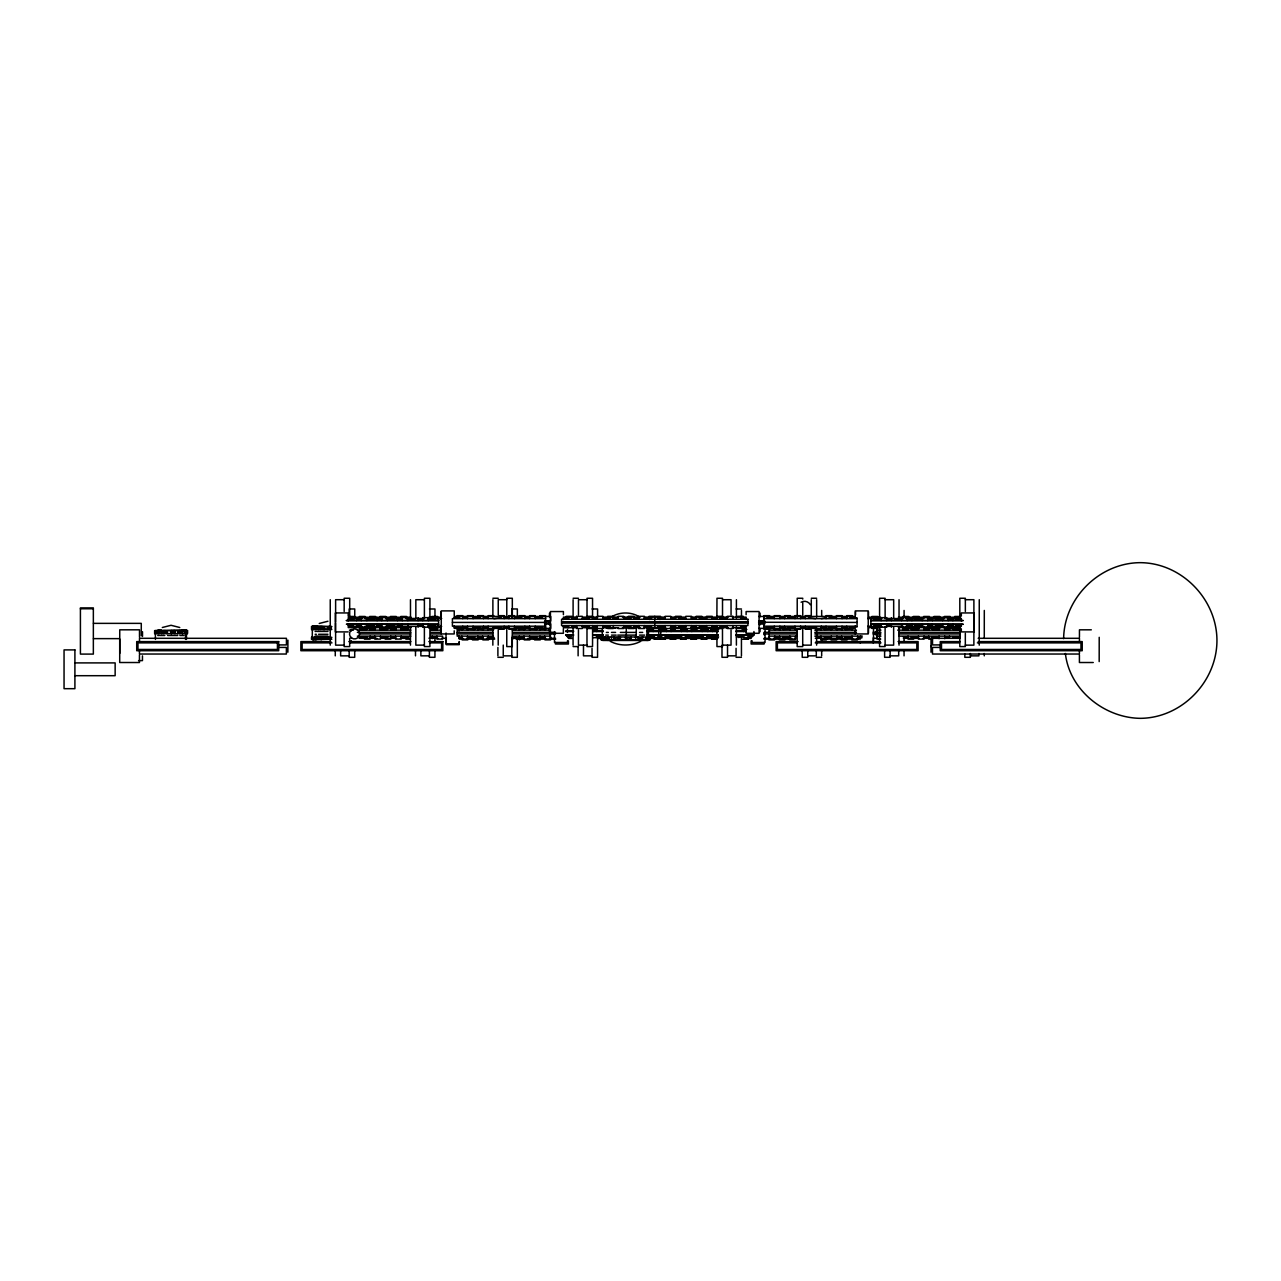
<?xml version="1.0" encoding="UTF-8"?>
<svg xmlns="http://www.w3.org/2000/svg" width="1281" height="1281" viewBox="0 0 1281 1281"><rect width="100%" height="100%" fill="white"/><g stroke="black" fill="none" stroke-linecap="round" stroke-linejoin="round"><path stroke-width="1.5" d="M161.614 630.668L161.614 633.615M318.537 626.633L318.537 629.563M1063.63 638.643C1064.111 597.971 1099.45 562.887 1140.154 562.663C1181.69 562.839 1216.886 599.188 1216.95 640.5C1216.886 681.812 1181.69 718.161 1140.154 718.337C1104.078 717.792 1069.491 689.883 1065.376 653.454M158.187 633.615L158.187 630.668L159.324 629.9L159.164 633.615M315.75 626.633L316.231 625.849L316.087 629.563M643.767 639.715L644.727 639.715L643.302 639.715M661.428 627.802C659.058 632.206 652.077 632.206 649.691 627.802M646.969 639.715L646.152 639.715M157.739 630.668L158.492 630.668M314.662 626.633L315.558 625.849M154.633 630.668L186.369 629.9L187.506 630.668L187.506 633.615L154.633 633.615L154.633 630.668L187.506 630.668M331.795 629.563L311.555 629.563L311.555 626.633L312.692 625.849L330.658 626.633M640.756 641.301C631.725 646.232 619.299 646.232 610.252 641.301M164.368 630.668L165.617 630.668M321.291 626.633L322.54 626.633M312.228 626.633L314.117 625.849L313.973 629.563M645.384 639.715L644.039 639.715M157.051 633.615L157.051 630.668L158.492 629.9M159.773 630.668L161.198 629.9M313.973 626.633L315.558 626.633M316.679 626.633L318.12 626.633M162.319 627.498L171.046 625.288L179.756 627.498M319.241 623.463L327.952 621.237M612.526 616.305C620.356 611.886 630.652 611.886 638.482 616.305M330.29 639.683L331.411 639.187M630.636 639.715L628.987 639.715M601.093 636.913L601.093 639.715L602.791 640.452L648.314 640.452L650.011 639.715L650.011 636.913M639.539 639.715L637.634 639.715M646.441 639.715L644.311 639.715M492.881 598.259L498.245 598.259M573.103 598.275L578.468 598.275M811.273 598.259L816.654 598.259M344.173 599.7L335.622 599.7L335.622 621.909M424.395 599.716L415.845 599.716L415.845 618.115M506.78 599.7L498.245 599.7L498.245 614.864M587.018 599.716L578.468 599.716L578.468 614.88M722.516 599.716L731.051 599.716L731.051 614.88M885.123 599.716L893.674 599.716L893.674 618.115M965.346 599.7L973.896 599.7L973.896 621.909M80.415 608.763L93.353 608.763M429.439 608.987L434.964 608.987L434.964 617.346M592.046 608.987L597.587 608.987L597.587 617.346M736.095 608.987L741.459 608.987M335.366 612.942L348.192 612.942L348.192 616.033M974.152 612.942L961.326 612.942L961.326 616.033M493.842 615.665L488.157 615.665L488.157 618.643M498.517 615.665L504.186 615.665L504.186 618.643M811.001 615.665L805.333 615.665L805.333 618.643M349.089 616.465L354.757 616.465M571.934 616.321L566.266 616.321L566.266 618.195M576.61 616.321L582.295 616.321L582.295 619.283M586.97 616.321L592.639 616.321L592.639 619.283M716.88 616.321L722.548 616.321M732.908 616.321L727.24 616.321L727.24 619.283M737.584 616.321L743.268 616.321M758.816 616.465L855.276 616.465L855.276 618.307M903.009 616.465L908.677 616.465L908.677 619.428M960.446 616.465L954.761 616.465L954.761 618.643M348.192 617.266L359.993 617.266M363.932 617.266L381.658 617.266M385.597 617.266L401.337 617.266M405.276 617.266L411.185 617.266M428.895 617.266L440.712 617.266M577.171 617.122L563.4 617.122L563.4 619.524M583.079 617.122L596.866 617.122M602.775 617.122L618.515 617.122M622.454 617.122L640.18 617.122M644.103 617.122L665.415 617.122M671.324 617.122L685.095 617.122M691.003 617.122L728.409 617.122M732.348 617.122L746.118 617.122L746.118 619.524M868.806 617.266L880.623 617.266M898.349 617.266L904.242 617.266M908.181 617.266L923.937 617.266M929.846 617.266L945.586 617.266M949.525 617.266L959.373 617.266M454.195 617.842L459.495 617.842L459.495 616.577M462.777 617.842L467.453 617.842M473.137 617.842L480.199 617.842L480.199 616.577M483.481 617.842L488.157 617.842M504.186 617.842L508.877 617.842M514.546 617.842L521.607 617.842L521.607 616.577M524.89 617.842L529.581 617.842M535.25 617.842L542.327 617.842L542.327 616.577M774.268 617.842L767.207 617.842L767.207 616.577M779.953 617.842L784.629 617.842M794.973 617.842L787.911 617.842L787.911 616.577M800.657 617.842L805.333 617.842M826.037 617.842L821.361 618.643M836.397 617.842L829.319 617.842L829.319 616.577M842.065 617.842L846.741 617.842M857.101 617.842L850.024 617.842L850.024 616.577M901.648 617.666L907.268 617.666L907.268 620.596M362.123 618.451L348.192 618.451L348.192 620.837M382.01 618.451L365.101 618.643L365.101 616.465L359.433 616.465L359.433 619.428M401.898 618.451L385.821 618.643L385.821 616.465L380.137 616.465L380.137 619.428M405.869 618.451L423.771 618.451M427.742 618.451L441.673 618.451M545.61 618.643L452.417 618.643L452.401 626.201L545.578 626.201M563.352 618.499L568.652 618.499L568.652 617.218M571.934 618.499L576.61 618.499M582.295 618.499L589.356 618.499L589.356 617.218M592.639 618.499L597.314 618.499M602.999 618.499L610.06 618.499L610.06 617.218M613.343 618.499L618.034 618.499M623.703 618.499L630.764 618.499L630.764 617.218M634.047 618.499L638.739 618.499M644.407 618.499L651.485 618.499L651.485 617.218M665.111 618.499L658.05 618.499L658.05 617.218M670.796 618.499L675.471 618.499M685.815 618.499L678.754 618.499L678.754 617.218M691.5 618.499L696.175 618.499M706.52 618.499L699.458 618.499L699.458 617.218M712.204 618.499L716.88 618.499M727.24 618.499L720.162 618.499L720.162 617.218M740.866 618.499L746.166 618.499M763.924 618.643L857.101 618.643L857.069 626.201L763.892 626.201M867.861 618.451L881.776 618.451M885.747 618.451L903.009 618.643M905.635 618.451L923.713 618.643L923.713 616.465L929.382 616.465L929.382 619.428M927.524 618.451L943.424 618.451M947.412 618.451L961.326 618.451L961.326 620.837M348.144 619.812L353.396 619.812L353.396 618.547M356.646 619.812L361.274 619.812M366.894 619.812L373.892 619.812L373.892 618.547M377.142 619.812L381.77 619.812M387.374 619.812L394.372 619.812L394.372 618.547M397.622 619.812L402.266 619.812M407.87 619.812L414.868 619.812M418.118 619.812L422.746 619.812M428.366 619.812L435.364 619.812L435.364 618.547M881.152 619.812L874.154 619.812L874.154 618.547M886.772 619.812L891.4 619.812M894.65 619.812L901.648 619.812M907.268 619.812L911.896 619.812M922.144 619.812L915.146 619.812L915.146 618.547M927.748 619.812L932.392 619.812M942.64 619.812L935.642 619.812L935.642 618.547M948.244 619.812L952.872 619.812M961.374 619.812L956.122 619.812L956.122 618.547M346.382 620.5L438.582 620.5M870.888 620.5L963.104 620.5M346.398 620.596L438.614 620.596M544.793 620.805L550.702 620.805L550.702 616.465L454.243 616.465L454.243 618.307M758.816 620.805L764.725 620.805M870.904 620.596L963.12 620.596M544.537 621.605L550.446 621.605M759.073 621.605L764.981 621.605M561.558 621.765L747.912 621.765M452.401 622.422L545.61 622.422M758.576 622.262L857.101 622.422M544.521 623.239L550.43 623.239M561.574 623.078L747.944 623.078M759.057 623.239L764.965 623.239M544.777 624.039L550.686 624.039L550.686 628.379L454.211 628.379L454.211 625.961M758.8 624.039L764.709 624.039M348.128 625.032L353.364 625.032L353.364 626.297M356.614 625.032L361.258 625.032M366.862 625.032L373.86 625.032L373.86 626.297M377.11 625.032L381.738 625.032M387.358 625.032L394.356 625.032L394.356 626.297M397.606 625.032L402.234 625.032M418.102 625.032L422.73 625.032M428.35 625.032L435.332 625.032L435.332 626.297M881.136 625.032L874.138 625.032L874.138 626.297M886.756 625.032L891.384 625.032M907.236 625.032L911.88 625.032M922.112 625.032L915.13 625.032L915.13 626.297M927.732 625.032L932.36 625.032M942.608 625.032L935.61 625.032L935.61 626.297M948.228 625.032L952.856 625.032M961.358 625.032L956.106 625.032L956.106 626.297M362.091 626.393L348.176 626.393L348.176 624.568M365.085 626.201L381.978 626.393M385.789 626.201L423.739 626.393M427.726 626.393L441.641 626.393M563.32 626.345L568.636 626.345L568.636 627.626M571.918 626.345L576.594 626.345M582.263 626.345L589.34 626.345L589.34 627.626M592.623 626.345L597.298 626.345M602.967 626.345L610.044 626.345M623.687 626.345L630.748 626.345L630.748 627.626M634.031 626.345L638.707 626.345M644.391 626.345L651.453 626.345L651.453 627.626M665.095 626.345L658.018 626.345L658.018 627.626M670.764 626.345L675.439 626.345M685.799 626.345L678.722 626.345L678.722 627.626M691.468 626.345L696.159 626.345M706.504 626.345L699.442 626.345L699.442 627.626M712.172 626.345L716.864 626.345M727.208 626.345L720.146 626.345L720.146 627.626M746.15 626.345L740.85 626.345L740.85 627.626M867.829 626.393L881.76 626.393M885.731 626.393L902.977 626.201M905.619 626.393L923.681 626.201M927.492 626.393L943.408 626.393M947.38 626.393L961.31 626.393L961.31 624.568M311.555 626.633L331.795 626.633M317.464 626.953L314.165 626.937L314.165 628.731L316.871 628.731L316.871 626.937M328.48 626.921L331.507 626.921M311.603 627.033L314.197 627.001M454.163 627.001L462.761 628.266M462.761 627.001L467.437 627.001M473.105 627.001L480.183 627.001L480.183 628.266L483.465 628.266M483.465 627.001L488.141 627.001M493.809 627.001L500.887 627.001L500.887 628.266L504.17 628.266M504.17 627.001L508.845 627.001M514.514 627.001L521.591 627.001L521.591 628.266L524.874 628.266M524.874 627.001L529.549 627.001M535.234 627.001L542.295 627.001L542.295 628.266L545.578 628.266M774.252 627.001L767.175 627.001L767.175 628.266L763.892 628.266M779.921 627.001L784.596 627.001M794.957 627.001L787.879 627.001L787.879 628.266L784.596 628.266M800.625 627.001L805.317 627.001M815.661 627.001L808.599 627.001L808.599 628.266L805.317 628.266M821.329 627.001L826.021 627.001M836.365 627.001L829.303 627.001L829.303 628.266L826.021 628.266M842.049 627.001L846.725 627.001M857.069 627.001L850.008 627.001L850.008 628.266L846.725 628.266M372.163 627.482L375.445 627.482M392.867 627.482L396.149 627.482M434.275 627.482L437.558 627.482M871.913 627.482L875.195 627.482M913.337 627.482L916.62 627.482L916.62 626.201M934.041 627.482L937.324 627.482L937.324 626.201M954.745 627.482L958.028 627.482L958.028 626.201M348.16 627.578L411.153 627.578M428.879 627.578L440.68 627.578M577.155 627.722L563.368 627.722L563.368 625.881M583.063 627.722L596.834 627.722M602.743 627.722L618.499 627.722M622.438 627.722L640.148 627.722M644.087 627.722L665.383 627.722M671.292 627.722L685.079 627.722M690.987 627.722L728.377 627.722M732.316 627.722L746.102 627.722L746.102 625.881M868.79 627.578L880.607 627.578M898.317 627.578L960.414 627.546M670.155 627.946L673.438 627.946L673.438 629.211M690.859 627.946L694.142 627.946L694.142 629.211M711.563 627.946L714.846 627.946L714.846 629.211M428.975 628.074L432.257 628.074L432.257 630.14M606.377 628.186L608.347 628.186M612.862 628.186L615.585 628.186M359.417 628.379L365.085 628.379L365.085 626.921M576.594 628.523L582.263 628.523L582.263 625.56M586.938 628.523L592.623 628.523M592.943 628.571L596.722 628.571L596.722 631.549M607.658 628.523L613.327 628.523M618.002 628.523L623.687 628.523L623.687 625.56M674.879 628.571L671.1 628.571L671.1 631.549M695.583 628.571L691.804 628.571L691.804 631.549M722.532 628.523L712.508 628.571L712.508 631.549M732.892 628.523L727.208 628.523L727.208 625.56M737.568 628.523L743.236 628.523M758.8 628.379L855.26 628.379L855.26 625.961M960.414 628.379L954.745 628.379L954.745 626.921M311.603 628.635L313.429 628.667M331.507 628.747L328.48 628.747L328.641 626.921M317.16 629.035L327.952 629.035M359.785 629.355L366.862 629.355L366.862 628.074L370.145 628.074L370.145 630.14M370.145 629.355L374.821 629.355M380.505 629.355L387.567 629.355L387.567 628.074L390.849 628.074L390.849 630.14M390.849 629.355L395.525 629.355M401.209 629.355L408.271 629.355L408.271 628.074M432.257 629.355L436.949 629.355M457.077 629.179L462.761 629.179L462.761 626.201M488.141 629.179L493.809 629.179M498.501 629.179L504.17 629.179L504.17 626.201M539.909 629.179L545.578 629.179L545.61 615.665L539.925 615.665L539.925 616.785M593.071 629.371L597.01 629.371M659.587 629.371L665.496 629.371M671.404 629.371L675.343 629.371M681.236 629.371L685.175 629.371M691.083 629.371L696.992 629.371M700.931 629.371L706.84 629.371M710.779 629.371L718.641 629.371M742.275 629.371L746.199 629.371M810.985 629.179L805.317 629.179L805.317 626.201M815.661 629.179L821.329 629.179L821.329 626.201M903.361 629.355L908.037 629.355M918.397 629.355L911.319 629.355L911.319 628.074L908.037 628.074L908.037 630.14M924.065 629.355L928.741 629.355M939.101 629.355L932.024 629.355L932.024 628.074L928.741 628.074L928.741 630.14M944.77 629.355L949.445 629.355M959.805 629.355L952.728 629.355L952.728 628.074L949.445 628.074L949.445 630.14M592.943 629.419L596.722 629.483M660.756 629.419L666.424 629.419M671.1 629.483L674.879 629.419M681.46 629.483L687.128 629.419M691.804 629.483L695.583 629.419M702.164 629.483L707.833 629.419M712.508 629.419L718.193 629.419M746.855 629.483L743.572 629.483L743.572 631.549M1091.316 629.82L1079.451 629.82L1079.451 637.314M349.441 630.14L353.396 630.14M357.367 630.14L410.897 630.14M430.72 630.14L440.728 630.14M493.441 630.14L457.205 630.14L457.189 636.129L493.425 636.129M512.416 630.14L550.382 630.14M769.208 630.14L796.974 630.14M814.812 630.14L856.445 630.14M876.973 630.14L880.944 630.14M897.677 630.14L960.238 630.14M565.642 630.941L573.584 630.941M593.407 630.941L603.319 630.941M646.937 630.941L658.818 630.941M660.724 630.941L718.225 630.941M736.063 630.941L745.974 630.941M154.681 631.085L155.93 631.085L155.93 632.686L154.681 632.686M187.458 631.069L184.64 631.037L184.64 632.734L187.458 632.686M315.11 631.437L316.423 631.437M317.16 631.437L327.952 631.437M565.674 631.549L573.6 631.549M592.943 631.549L603.335 631.549M646.953 631.549L658.85 631.549M660.756 631.549L718.241 631.549M736.079 631.549L745.99 631.549M348.176 631.901L335.334 631.901L335.366 613.423M549.581 632.318L555.474 632.318M764.116 632.318L770.025 632.318M873.85 632.318L877.789 632.318M357.351 632.35L410.881 632.35M430.704 632.35L440.616 632.35M457.189 632.35L492.865 632.35M512.688 632.35L550.366 632.35M606.377 632.414L608.347 632.414M611.485 632.414L615.585 632.414M620.372 632.414L635.424 632.414M639.539 632.414L642.694 632.414M769.192 632.35L796.942 632.35M814.78 632.35L856.429 632.35M876.957 632.35L880.928 632.35M898.766 632.35L960.222 632.35M171.558 632.798L174.6 632.798L174.6 630.957L171.558 630.957L171.718 632.798M550.414 633.294L563.368 633.294L563.368 628.683M359.353 633.935L410.897 633.935M430.72 633.935L454.211 633.951L454.211 630.812M457.205 633.935L492.897 633.935M512.72 633.935L555.458 633.951M764.084 633.951L796.974 633.935M814.812 633.935L868.23 633.951L868.246 610.893L855.276 610.893L855.276 615.504M873.834 633.951L880.944 633.935M898.782 633.935L960.238 633.935M315.11 634.287L316.423 634.287M318.537 634.287L327.952 634.287M565.642 634.736L573.584 634.736M592.927 634.736L603.319 634.736M646.937 634.736L658.818 634.736M660.724 634.736L718.225 634.736M736.063 634.736L753.901 634.736M605.721 635.12L608.347 635.12M611.485 635.12L616.225 635.12M617.714 635.12L635.424 635.12M639.539 635.12L644.695 635.12M157.739 635.488L159.517 635.488M160.237 635.488L164.801 635.488M167.587 635.488L177.707 635.488M179.884 635.488L183.936 635.488M565.674 635.328L573.6 635.328M593.423 635.328L603.335 635.328M646.953 635.328L658.85 635.328M660.756 635.328L718.241 635.328M736.079 635.328L753.933 635.328L753.933 631.549M315.11 636.113L316.423 636.113M317.16 636.113L327.952 636.113M357.351 636.129L410.881 636.129M430.704 636.129L442.602 636.129L442.602 639.091L436.917 639.091L436.917 636.129M512.4 636.129L550.366 636.129M566.602 636.273L570.557 636.273M596.338 636.273L602.278 636.273M647.882 636.273L654.095 636.273M665.447 636.273L671.676 636.273M675.311 636.273L681.588 636.273M685.543 636.273L691.5 636.273M695.455 636.273L703.397 636.273M707.352 636.273L713.309 636.273M748.28 636.273L752.956 636.273M769.192 636.129L796.942 636.129M814.78 636.129L862.369 636.129M876.957 636.129L880.928 636.129M898.766 636.129L960.222 636.129M671.084 636.801L674.366 636.801L674.366 635.52M691.788 636.801L695.071 636.801L695.071 635.52M712.492 636.801L715.775 636.801L715.775 635.52M359.769 636.929L366.846 636.929L366.846 638.194M370.129 636.929L374.805 636.929M380.473 636.929L387.551 636.929L387.551 638.194M390.833 636.929L395.509 636.929M401.177 636.929L408.255 636.929L408.255 638.194M432.241 636.929L436.917 636.929M467.533 636.929L474.611 636.929L474.611 638.194M477.893 636.929L482.569 636.929M488.237 636.929L493.537 636.929M512.48 636.929L516.019 636.929L516.019 638.194M519.301 636.929L523.977 636.929M529.661 636.929L536.723 636.929L536.723 638.194M540.006 636.929L544.681 636.929M571.406 636.897L567.467 636.897L567.467 634.976M596.994 636.897L654.095 637.057L654.095 639.235L665.447 639.235L665.447 637.057L681.22 636.897M657.601 636.897L661.957 636.897M685.159 636.897L702.869 636.897M706.808 636.897L718.625 636.897M736.335 636.897L744.213 636.897M748.152 636.897L752.091 636.897L752.091 634.976M774.861 636.929L779.537 636.929M789.897 636.929L782.819 636.929L782.819 638.194M816.269 636.929L820.961 636.929M824.243 636.929L831.305 636.929M836.989 636.929L841.665 636.929M852.009 636.929L844.948 636.929L844.948 638.194M903.329 636.929L908.021 636.929M918.365 636.929L911.303 636.929L911.303 638.194M924.049 636.929L928.725 636.929M939.069 636.929L932.008 636.929L932.008 638.194M944.754 636.929L949.429 636.929M959.773 636.929L952.712 636.929L952.712 638.194M331.795 637.314L311.555 637.314L311.555 639.187L312.692 639.683L330.658 639.187M317.16 637.65L327.952 637.65M311.603 637.906L313.429 637.89M328.48 637.826L331.507 637.826M458.998 637.714L462.121 637.714M467.789 637.714L473.089 637.714M478.149 637.714L482.825 637.714M488.493 637.714L493.793 637.714M519.558 637.714L524.233 637.714M529.918 637.714L535.218 637.714M540.262 637.714L544.937 637.714M592.927 637.698L596.706 637.698L596.706 634.736M601.173 637.794L603.031 637.794L603.031 639.331L601.173 639.331M626.281 637.698L630.796 637.698L630.796 639.443L626.281 639.443L626.521 637.698M637.906 637.762L641.925 637.762L641.925 639.363L637.906 639.363M649.931 637.794L645.736 637.762L645.736 639.379L649.931 639.331M718.161 637.698L712.492 637.698L712.492 634.736M743.556 637.698L749.225 637.698L749.225 634.736M774.605 637.714L779.28 637.714M784.34 637.714L789.64 637.714M825.749 637.714L831.049 637.714M836.733 637.714L841.409 637.714M846.453 637.714L851.753 637.714M857.437 637.714L862.113 637.714M359.112 638.306L376.822 638.306M380.761 638.306L396.502 638.306M400.441 638.306L410.288 638.306M428.959 638.194L437.846 638.306M441.785 638.306L445.724 638.306M462.937 638.306L458.998 638.306L458.998 635.792M466.876 638.306L482.617 638.306M486.556 638.306L494.434 638.306M512.144 638.306L523.961 638.306M527.9 638.306L545.61 638.306M549.549 638.306L555.458 638.306M572.351 638.434L568.412 638.434L568.412 635.936M597.939 638.434L601.878 638.434M649.131 638.434L655.023 638.434M664.519 638.434L680.275 638.434M686.168 638.434L701.924 638.434M705.863 638.434L717.68 638.434M747.207 638.434L751.13 638.434L751.13 635.936M764.084 638.306L769.993 638.306M773.932 638.306L791.658 638.306M815.276 638.306L852.682 638.306M873.834 638.306L877.757 638.306M903.361 638.306L919.101 638.306M923.041 638.306L960.318 638.306M978.188 638.306L1079.451 638.306L1079.451 642.117M119.309 638.627L93.353 638.627L93.353 623.367L141.278 623.367L141.278 635.744M311.603 638.931L317.464 638.995M474.867 638.995L478.149 638.995M516.275 638.995L519.558 638.995M536.979 638.995L540.262 638.995M779.28 638.995L782.563 638.995M841.409 638.995L844.691 638.995M311.555 639.187L331.795 639.187M409.648 639.091L405.869 639.091L405.869 637.233M494.69 639.091L459.255 639.091L459.255 637.169M516.339 639.091L555.714 639.091M742.596 639.235L748.28 639.235L748.28 637.057M763.828 639.091L795.565 639.091L795.565 636.129M820.705 639.059L860.304 639.091L860.304 637.169M880.736 639.091L876.957 639.091L876.973 627.562M932.504 639.091L928.725 639.091L928.725 636.129M601.093 639.715L642.357 639.715L642.357 636.913M650.011 639.715L640.916 639.715M820.705 639.892L826.373 639.892L826.373 638.434M330.866 641.605L300.875 641.605L300.875 650.716L442.842 650.716L442.842 641.605M348.864 641.605L410.849 641.605M428.847 641.605L442.842 641.605M798.127 641.605L776.126 641.605L776.142 650.716L918.109 650.716L918.109 641.605L898.093 641.605M816.125 641.605L880.111 641.605M960.254 641.605L940.254 641.605L940.254 650.716L1082.221 650.716L1082.221 641.605L978.236 641.605M332.003 642.87L302.124 642.87L302.124 649.467L441.593 649.467L441.593 642.87L429.631 642.87M349.937 642.87L409.712 642.87M797.31 642.87L777.375 642.87L777.391 649.467L916.844 649.467L916.844 642.87L898.91 642.87M815.228 642.87L880.992 642.87M959.437 642.87L941.503 642.87L941.503 649.467L1080.972 649.467L1080.972 642.87L977.355 642.87M278.489 644.919L286.432 644.919L286.432 638.306L139.501 638.306L139.501 642.117M424.379 645.128L415.829 645.128L415.829 626.713M586.986 645.128L578.452 645.128L578.452 629.964M722.484 645.128L731.035 645.128L731.035 629.964M885.107 645.128L893.642 645.128L893.642 626.713M940.462 644.919L932.52 644.919L932.52 638.306M344.141 645.144L335.606 645.144L335.606 622.934M802.707 645.144L811.257 645.144L811.257 629.98M965.33 645.144L973.88 645.144L973.88 622.934M573.071 646.569L578.452 646.569M278.441 647.417L286.384 647.417L286.384 654.031L139.453 654.031L139.453 650.22M940.43 647.417L932.488 647.417L932.488 654.031L1079.419 654.031L1079.419 650.22M349.185 655.856L340.634 655.856L340.634 651.212M429.407 655.84L420.873 655.84L420.873 651.196M511.808 655.856L503.257 655.856L503.257 645.096M592.03 655.84L583.479 655.84L583.479 645.08M727.528 655.84L736.063 655.84L736.063 648.33M807.751 655.856L816.301 655.856L816.301 651.212M890.135 655.84L898.686 655.84L898.686 651.196M970.374 655.856L978.908 655.856L978.908 653.518M497.893 657.313L503.257 657.313M736.063 657.297L741.443 657.297M816.301 657.313L821.665 657.313M138.556 660.612L142.463 660.612L142.463 655.888M1093.253 662.517L1079.419 662.517L1079.419 655.023M74.906 662.901L115.146 662.901L115.146 675.695L74.906 675.695M608.731 639.715L610.861 640.452M316.679 639.187L318.12 639.187M602.102 639.715L604.92 639.715M608.347 639.715L610.204 639.715M321.291 639.187L322.54 639.187M315.11 637.314L315.11 639.187L316.231 639.187M185.105 630.668L183.679 630.668M182.366 630.668L180.941 630.668M605.721 639.715L607.066 639.715M314.662 639.187L315.558 639.683M312.868 639.683L311.988 637.314M180.477 630.668L179.18 630.668M182.591 633.615L182.591 630.668L181.39 630.668M330.29 625.849L331.411 626.633M182.799 630.668L183.936 630.668L183.311 629.9M174.488 630.668L173.383 630.668M184.4 630.668L183.311 630.668M182.591 630.668L182.27 629.9L182.366 633.615M316.279 639.683L316.087 637.314M611.485 639.715L611.485 636.913M318.537 639.187L318.537 637.314M1099.21 637.314L1099.178 661.588M984.304 610.429L984.272 638.386M984.272 653.518L984.272 655.856M979.26 599.7L979.244 645.144M974.152 613.423L974.136 631.901L961.31 631.901L961.31 628.811M970.374 653.518L970.374 657.313L964.833 657.313L964.833 654.031M965.346 611.469L965.346 598.259L959.821 598.259L959.821 618.723M965.33 633.374L965.33 646.585L959.805 646.585L959.805 627.162M958.492 619.508L958.492 617.666L952.872 617.666L952.872 620.596M958.476 625.736L958.476 627.178L952.856 627.178L952.856 624.247M958.044 617.362L958.044 618.643M950.086 619.428L950.086 616.465L944.417 616.465L944.417 618.643M950.07 625.416L950.07 628.379L944.385 628.379L944.385 626.921M949.429 636.129L949.429 638.194M948.244 620.596L948.244 617.666L942.64 617.666L942.64 620.596M948.228 624.247L948.228 627.178L942.608 627.178L942.608 624.247M944.77 628.282L944.77 630.14M944.754 636.129L944.754 638.707M939.742 617.922L939.742 616.465L934.057 616.465L934.057 618.643M939.71 626.921L939.71 628.379L934.041 628.379L934.041 626.921M939.101 628.074L939.101 630.14M939.069 636.129L939.069 638.707M937.996 619.508L937.996 617.666L932.392 617.666L932.392 620.596M937.98 625.736L937.98 627.178L932.36 627.178L932.36 624.247M937.34 617.362L937.34 618.643M931.031 640.116L931.031 646.665M930.999 645.672L930.999 652.221M929.365 625.416L929.365 628.379L923.681 628.379L923.681 626.921M927.748 620.596L927.748 617.666L922.144 617.666L922.144 620.596M927.732 624.247L927.732 627.178L922.112 627.178L922.112 624.247M924.065 627.562L924.065 630.14M924.049 636.129L924.049 639.091L918.365 639.091L918.365 636.129M919.021 617.922L919.021 616.465L913.353 616.465L913.353 618.643M919.005 626.921L919.005 628.379L913.337 628.379L913.337 626.921M918.397 627.562L918.397 630.14M917.516 619.508L917.516 617.666L911.896 617.666L911.896 620.596M917.484 625.736L917.484 627.178L911.88 627.178L911.88 624.247M916.636 617.362L916.636 618.643M913.689 637.233L913.689 639.091L908.021 639.091L908.021 636.129M908.645 625.416L908.645 628.379L902.977 628.379L902.977 626.921M907.236 624.247L907.236 627.178L901.632 627.178L901.632 624.247M904.082 610.445L904.082 615.889M904.05 637.442L904.05 641.685M904.05 650.396L904.05 655.84M903.361 627.562L903.361 630.14M901.648 618.034L901.648 620.596M899.038 599.716L899.038 618.115M899.022 626.713L899.022 645.128M891.4 617.666L891.4 620.596M891.384 624.247L891.384 627.178M890.135 651.196L890.135 657.297L884.611 657.297L884.611 651.244M886.772 620.596L886.772 617.666L881.152 617.666L881.152 620.596M886.756 624.247L886.756 627.178L881.136 627.178L881.136 624.247M885.123 618.739L885.123 598.275L879.599 598.275L879.567 619.027M885.107 626.713L885.107 646.569L879.567 646.569L879.599 625.817M877.613 617.922L877.613 616.465L871.945 616.465L871.945 618.643M877.597 626.921L877.597 628.379L871.913 628.379L871.913 626.921M876.524 619.508L876.524 617.666L870.904 617.666L870.888 627.178L876.508 627.178L876.508 625.736M875.948 631.309L875.948 635.056M875.227 617.362L875.227 618.643M873.514 628.395L873.514 642.405M873.258 632.061L873.29 634.223M873.258 637.778L873.258 642.998M868.502 611.694L868.486 619.331M868.502 625.512L868.486 633.15M860.56 635.792L860.56 638.306M860.304 641.525L860.304 642.998M857.694 636.129L857.694 639.091M857.437 638.434L857.437 639.892L851.753 639.892L851.753 636.929M855.532 611.694L855.532 614.816M855.516 630.284L855.516 633.15M855.26 630.812L855.26 633.951M852.425 616.785L852.425 615.665L846.741 615.665L846.741 618.643M852.393 628.331L852.393 629.179L844.964 629.355L844.964 628.074M852.041 628.074L852.041 630.14M852.009 636.129L852.009 639.091M847.333 637.233L847.333 639.091M847.077 638.434L847.077 639.892L841.409 639.892L841.409 636.929M846.725 626.201L846.725 629.179M842.065 618.643L842.065 615.665L836.397 615.665L836.397 618.643M842.049 626.201L842.049 629.179L836.365 629.179L836.365 626.201M841.681 628.074L841.681 630.14M841.665 636.129L841.665 639.091M837.005 628.282L837.005 630.14M836.989 636.129L836.989 639.091M836.733 636.929L836.733 639.892L831.049 639.892L831.049 636.929M831.705 616.785L831.705 615.665L826.037 615.665L826.037 618.643M831.689 628.331L831.689 629.179L824.259 629.355L824.259 628.074M831.337 628.074L831.337 630.14M831.305 636.129L831.305 639.091M826.629 637.233L826.629 639.091M826.021 626.201L826.021 629.179M821.681 610.429L821.681 615.873M821.665 638.386L821.665 641.701M821.665 650.412L821.665 655.856M820.977 628.074L820.977 630.14M820.961 636.129L820.961 638.194M816.654 599.7L816.654 617.17M816.621 627.674L816.621 645.144M815.693 618.643L808.615 617.842L808.615 616.577M811.273 599.7L811.273 614.864M807.751 651.212L807.751 657.313L802.226 657.313L802.226 651.244M802.739 599.092L802.739 598.259L797.214 598.259L797.214 617.682M802.739 602.662L802.739 615.104M802.707 629.74L802.707 646.585L797.182 646.585L797.182 629.74M800.657 618.643L800.657 615.665L794.973 615.665L794.973 618.643M800.625 626.201L800.625 629.179L794.957 629.179L794.957 626.201M795.597 628.282L795.597 630.14M795.309 636.929L795.309 639.892L789.64 639.892L789.64 636.929M790.297 616.785L790.297 615.665L784.629 615.665L784.629 618.643M790.281 628.331L790.281 629.179L782.851 629.355L782.851 628.074M789.913 628.074L789.913 630.14M789.897 636.129L789.897 639.091M785.221 637.233L785.221 639.091M784.965 638.434L784.965 639.892L779.28 639.892L779.28 636.929M784.596 626.201L784.596 629.179M779.953 618.643L779.953 615.665L774.268 615.665L774.268 618.643M779.921 626.201L779.921 629.179L774.252 629.179L774.252 626.201M779.569 628.074L779.569 630.14M779.537 636.129L779.537 639.091M774.893 628.282L774.893 630.14M774.861 636.129L774.861 639.091M774.605 636.929L774.605 639.892L768.936 639.892L768.936 636.929M769.593 616.785L769.593 615.665L763.924 615.665L763.892 629.179L769.577 629.179L769.577 628.331M769.208 628.074L769.192 639.091M765.061 628.459L765.061 642.47L752.091 642.47L752.091 640.804M764.133 632.83L764.133 634.88M764.1 642.341L764.1 644.007L751.13 644.007L751.13 640.884M760.049 613.087L760.017 616.882M760.017 620.885L760.017 624.872M760.049 628.523L760.017 631.757M746.118 614.688L746.118 611.549L759.089 611.549L759.073 633.294L746.102 633.294L746.102 628.683M742.628 627.418L742.628 630.012M741.459 610.445L741.459 615.889M741.443 635.376L741.443 655.84M738.865 635.824L738.865 637.602M736.415 599.716L736.415 618.115M736.399 626.713L736.399 645.128M732.908 616.417L732.908 619.283M732.892 625.56L732.892 627.674M727.528 645.08L727.528 657.297L721.988 657.297L721.988 645.336M722.516 618.739L722.516 598.275L716.976 598.275L716.88 619.283M722.484 626.713L722.484 646.569L716.96 646.569L716.864 625.56M717.216 637.057L717.216 639.235L711.547 639.235L711.547 636.273M715.791 629.483L715.791 630.748M714.83 637.057L714.83 638.338M712.204 619.283L712.204 616.321L706.52 616.321L706.52 619.283M712.172 625.56L712.172 628.523L702.164 628.571L702.164 631.549M707.833 628.571L707.833 631.549M707.817 634.736L707.817 637.698L702.132 637.698L702.132 634.736M706.888 627.418L706.888 630.012M706.856 637.057L706.856 639.235L701.187 639.235L701.187 636.273M706.504 625.56L706.504 628.523M701.844 618.195L701.844 616.321L696.175 616.321L696.175 619.283M701.828 627.066L701.828 628.523L696.159 628.523L696.159 625.56M697.456 635.824L697.456 637.698L691.788 637.698L691.788 634.736M696.512 637.057L696.512 639.235L690.827 639.235L690.827 636.273M695.087 629.483L695.087 630.748M694.126 637.057L694.126 638.338M691.5 619.283L691.5 616.321L685.815 616.321L685.815 619.283M691.468 625.56L691.468 628.523L681.46 628.571L681.46 631.549M687.128 628.571L687.128 631.549M687.112 634.736L687.112 637.698L681.428 637.698L681.428 634.736M686.152 636.273L686.152 639.235L680.483 639.235L680.483 636.273M685.799 625.56L685.799 628.523M681.14 618.195L681.14 616.321L675.471 616.321L675.471 619.283M681.124 627.066L681.124 628.523L675.439 628.523L675.439 625.56M676.752 635.824L676.752 637.698L671.084 637.698L671.084 634.736M675.808 637.057L675.808 639.235L670.123 639.235L670.123 636.273M674.382 629.483L674.382 630.748M673.406 637.057L673.406 638.338M670.796 619.283L670.796 616.321L665.111 616.321L665.111 619.283M670.764 625.56L670.764 628.523L660.756 628.571L660.724 637.698L666.392 637.698L666.392 634.736M666.424 628.571L666.424 631.549M665.48 627.418L665.48 630.012M665.095 625.56L665.095 628.523M664.871 637.057L664.871 638.434M660.436 618.195L660.436 616.321L649.083 616.321L649.083 618.195M660.42 627.066L660.42 628.523L649.067 628.523L649.067 627.066M659.859 617.122L659.859 619.524M659.843 625.881L659.843 627.722M659.779 636.273L659.779 639.235M658.85 629.419L658.818 637.698L653.15 637.698L653.15 634.736M654.767 616.321L654.735 628.523M654.671 637.057L654.671 638.434M653.166 629.419L653.166 631.549M649.659 617.122L649.659 619.524M649.643 625.881L649.643 627.722M649.451 627.946L649.451 630.012M649.339 636.913L649.339 639.715L648.042 639.715M648.955 636.913L648.955 639.715L646.985 640.452L647.017 627.322M648.762 637.762L648.762 639.379M648.458 627.322L648.458 636.913M647.321 637.762L647.177 639.379M644.407 619.283L644.407 616.321L638.739 616.321L638.739 619.283M644.391 625.56L644.391 628.523L638.707 628.523L638.707 625.56M642.694 636.913L642.213 640.452L640.228 639.715M641.173 637.762L641.173 639.363M638.675 637.762L638.675 639.363M638.53 639.715L638.242 636.913M636.241 627.322L636.241 636.913M635.92 639.715L635.424 636.913M634.047 619.283L634.047 616.321L628.379 616.321L628.379 618.195M634.031 625.56L634.031 628.523L628.363 628.523L628.363 627.066M631.229 636.913L631.229 639.715L629.531 639.715M630.556 637.698L630.556 639.443M627.402 639.715L626.089 639.715L626.089 636.913M626.857 639.715L625.496 639.715L625.496 636.913M626.297 627.322L626.297 636.913M623.703 619.283L623.703 616.321L618.034 616.321L618.034 619.283M620.372 636.913L620.372 639.715L619.412 639.715M618.579 636.913L617.762 639.715M618.131 637.73L618.131 639.411M617.442 639.715L613.791 639.715L613.791 636.913M614.976 637.73L614.976 639.411M613.343 619.283L613.343 616.321L607.674 616.321L607.674 618.195M613.327 625.56L613.327 627.626M607.835 636.913L608.123 640.452L606.409 639.715L607.338 639.715M607.562 637.714L607.562 639.411M606.826 639.715L604.696 639.715L604.696 636.913M606.425 637.714L606.425 639.411M603.063 639.715L601.75 639.715L601.75 636.913M602.999 619.283L602.999 616.321L597.314 616.321L597.314 619.283M602.967 625.56L602.967 628.523L597.298 628.523L597.298 625.56M602.518 637.794L602.518 639.331M602.31 629.243L602.31 636.913M601.686 637.794L601.686 639.331M597.587 635.216L597.554 657.297L592.03 657.297L592.03 648.33M592.543 618.739L592.543 598.275L587.018 598.275L587.018 618.739M592.623 625.56L592.527 646.569L586.986 646.569L586.986 626.713M578.115 647.385L578.115 655.84M576.61 616.417L576.61 619.283M576.594 625.56L576.594 627.674M573.103 599.716L573.103 618.115M573.071 626.713L573.071 645.128M568.412 640.884L568.412 644.007L555.442 644.007L555.442 642.341M567.483 629.387L567.483 632.43M567.467 640.804L567.467 642.47L554.497 642.47L554.497 631.597M563.4 614.688L563.4 611.549L550.43 611.549L550.366 639.091M550.622 636.929L550.622 639.892L544.937 639.892L544.937 636.929M549.485 613.087L549.453 616.882M549.453 620.885L549.453 624.872M549.485 628.523L549.453 631.757M545.322 621.621L545.322 625.416M544.713 628.282L544.713 630.14M544.681 636.129L544.681 639.091M540.262 636.929L540.262 639.892L534.593 639.892L534.593 638.434M540.038 628.074L540.038 630.14M540.006 636.129L540.006 639.091M536.739 628.074L536.739 629.355L529.549 629.179L529.549 626.201M535.25 618.643L535.25 615.665L529.581 615.665L529.581 618.643M535.234 626.201L535.234 629.179M534.337 637.233L534.337 639.091M529.677 628.074L529.677 630.14M529.661 636.129L529.918 639.892L524.233 639.892L524.233 636.929M524.89 618.643L524.89 615.665L519.221 615.665L519.221 616.785M524.874 626.201L524.874 629.179L519.205 629.179L519.205 628.331M524.009 628.282L524.009 630.14M523.977 636.129L523.977 639.091M519.558 636.929L519.558 639.892M519.317 628.074L519.317 630.14M519.301 636.129L519.301 639.091M517.348 617.33L517.348 608.971L511.824 608.971L511.824 617.33M517.332 637.89L517.332 657.313L511.808 657.313L511.808 637.89M516.035 628.074L516.035 629.355L508.845 629.179L508.845 626.201M514.546 618.643L514.546 615.665L508.877 615.665L508.877 618.643M514.514 626.201L514.514 629.179M513.633 637.233L513.633 638.707M512.32 617.682L512.32 598.259L506.78 598.259L506.78 615.104M512.288 629.74L512.288 646.585L506.764 646.585L506.764 629.74M500.903 616.577L500.903 617.842L493.842 618.643M498.213 629.98L498.213 645.144M497.893 647.401L497.893 655.856M492.881 599.7L492.881 617.17M492.849 627.674L492.849 645.144M488.493 636.929L488.493 639.892L482.825 639.892L482.825 636.929M488.141 626.201L488.269 630.14M488.237 636.129L488.237 639.091M483.481 618.643L483.481 615.665L477.813 615.665L477.813 616.785M483.465 626.201L483.465 629.179L477.781 629.179L477.781 628.331M482.585 628.282L482.585 630.14M482.569 636.129L482.569 639.091M478.149 636.929L478.149 639.892L472.465 639.892L472.465 638.434M477.909 628.074L477.909 630.14M477.893 636.129L477.893 639.091M474.627 628.074L474.627 629.355L467.437 629.179L467.437 626.201M473.137 618.643L473.137 615.665L467.453 615.665L467.453 618.643M473.105 626.201L473.105 629.179M472.209 637.233L472.209 639.091M467.789 636.929L467.789 639.892L462.121 639.892L462.121 636.929M467.565 628.074L467.565 630.14M467.533 636.129L467.533 639.091M462.777 618.643L462.777 615.665L457.109 615.665L457.109 616.785M461.881 628.282L461.881 630.14M461.865 636.129L461.865 639.091M459.255 641.525L459.255 644.663L446.284 644.663L446.284 637.778M459.014 629.355L459.014 631.021M458.998 642.197L458.998 643.863L446.028 643.863L446.028 632.99M454.243 615.504L454.243 610.893L441.272 610.893L441.256 633.951M441.016 611.694L441 619.331M441.016 625.512L441 633.15M437.574 619.428L437.574 616.465L431.905 616.465L431.905 617.922M437.558 625.416L437.558 628.379L431.889 628.379L431.889 626.921M436.949 628.282L436.949 630.14M434.932 636.833L434.932 641.557M434.932 651.244L434.932 657.297L429.407 657.297L429.407 651.196M434.291 617.362L434.291 618.643M432.994 619.508L432.994 617.666L438.614 617.666L438.582 627.178L432.978 627.178L432.978 625.736M432.241 636.129L432.241 638.707M429.904 619.027L429.92 598.275L424.395 598.275L424.395 618.739M429.92 625.817L429.904 646.569L424.379 646.569L424.379 626.713M428.366 620.596L428.366 617.666L422.746 617.666L422.746 620.596M428.35 624.247L428.35 627.178L422.73 627.178L422.73 624.247M418.118 617.666L418.118 620.596M418.102 624.247L418.102 627.178M415.492 650.396L415.492 655.84M410.48 599.716L410.48 618.115M410.464 626.713L410.464 645.128M407.87 620.596L407.87 617.666L402.266 617.666L402.266 620.596M407.854 624.247L407.854 627.178L402.234 627.178L402.234 624.247M406.525 618.643L406.525 616.465L400.841 616.465L400.841 619.428M406.493 626.921L406.493 628.379L400.825 628.379L400.825 625.416M401.209 627.562L401.209 630.14M401.177 636.129L401.177 639.091L395.509 639.091L395.509 636.129M397.622 620.596L397.622 617.666L392.018 617.666L392.018 619.508M397.606 624.247L397.606 627.178L391.986 627.178L391.986 625.736M396.165 618.643L396.165 616.465L390.497 616.465L390.497 617.922M396.149 626.921L396.149 628.379L390.465 628.379L390.465 626.921M395.525 627.562L395.525 630.14M392.883 617.362L392.883 618.643M390.833 636.129L390.833 639.091L385.149 639.091L385.149 637.233M387.374 620.596L387.374 617.666L381.77 617.666L381.77 620.596M387.358 624.247L387.358 627.178L381.738 627.178L381.738 624.247M385.789 626.921L385.789 628.379L380.121 628.379L380.121 625.416M380.505 627.562L380.505 630.14M380.473 636.129L380.473 639.091L374.805 639.091L374.805 636.129M377.142 620.596L377.142 617.666L371.522 617.666L371.522 619.508M377.11 624.247L377.11 627.178L371.49 627.178L371.49 625.736M375.461 618.643L375.461 616.465L369.793 616.465L369.793 617.922M375.445 626.921L375.445 628.379L369.761 628.379L369.761 626.921M374.821 627.562L374.821 630.14M372.179 617.362L372.179 618.643M370.129 636.129L370.129 639.091L364.445 639.091L364.445 637.233M366.894 620.596L366.894 617.666L361.274 617.666L361.274 620.596M366.862 624.247L366.862 627.178L361.258 627.178L361.258 624.247M359.417 625.416L359.417 627.546M356.646 620.596L356.646 617.666L351.026 617.666L351.026 619.508M356.614 624.247L356.614 626.345M354.757 618.643L354.741 608.971L349.201 608.971L349.201 617.33M354.709 651.244L354.709 657.313L349.185 657.313L349.185 651.212M351.474 617.362L351.474 618.643M351.25 629.355L351.25 631.021M351.234 637.426L351.234 638.306M351.234 640.74L351.234 642.405M349.697 618.723L349.697 598.259L344.173 598.259L344.173 611.469M349.681 638.226L349.681 646.585L344.141 646.585L344.141 633.374M335.27 650.412L335.27 655.856M330.258 599.7L330.242 645.144M329.233 626.633L328.352 626.633L328.352 629.563M329.233 639.187L328.352 637.314M328.865 626.633L327.952 626.633L327.952 629.563M328.865 639.187L327.952 639.187L327.952 637.314M328.641 637.826L328.48 639.011M324.509 629.563L323.869 626.633M324.509 637.314L323.869 639.187M323.292 629.563L322.748 626.633M323.292 637.314L322.748 639.187M323.004 626.953L323.004 628.715M323.004 637.858L323.004 638.979M321.419 626.633L320.09 626.633L320.09 629.563M321.291 637.314L321.419 639.683L320.09 639.187L320.09 637.314M320.874 626.953L320.874 628.715M320.874 637.858L320.874 638.979M317.672 626.633L316.791 626.633M317.672 639.187L316.423 639.187L316.871 637.842L314.165 637.842L314.117 639.683L312.228 639.187L312.372 629.563M315.558 639.187L313.973 639.187L313.973 637.314M315.142 626.937L315.142 628.731M313.14 637.89L313.14 638.963M312.692 626.633L311.988 629.563M312.852 627.033L312.852 628.635M312.852 637.906L312.852 638.931M312.5 627.033L312.5 628.635M312.5 637.906L312.5 638.931M287.921 640.116L287.873 652.221M187.058 633.615L187.058 630.668L186.177 630.668M186.802 633.615L186.802 630.668L185.473 629.9L185.505 639.411M186.658 631.037L186.658 632.734M186.466 633.615L186.466 639.411M185.697 631.037L185.697 632.734M181.566 631.037L181.566 632.718M179.788 630.668L179.596 633.615M179.884 631.037L179.884 632.718M178.043 630.668L177.707 633.615M174.889 633.615L174.889 630.668L173.736 630.668M174.424 630.957L174.424 632.798M172.311 630.668L171.43 630.668L171.43 633.615M171.942 630.668L171.03 630.668L171.03 633.615M167.587 633.615L166.946 630.668M166.386 633.615L165.825 630.668M166.082 630.989L166.082 632.766M164.496 630.668L163.167 630.668L163.167 633.615M163.968 630.989L163.968 632.766M160.749 630.668L159.869 630.668M157.195 630.668L155.321 630.668L155.449 639.411M155.77 630.668L155.081 633.615M155.593 631.085L155.593 632.686M142.511 631.725L142.511 636.449M139.501 637.314L139.501 629.82L119.741 629.82L119.741 653.406M139.453 655.023L139.453 662.517L119.709 662.517L119.709 638.931M93.353 623.126L93.353 607.899L80.415 607.899L80.415 654.095L93.353 654.095L93.353 638.883M801.105 602.214A6.773 6.773 0 0 1 810.361 604.696M747.944 619.283L561.574 619.283L561.558 625.56L747.912 625.56L747.944 619.283M438.582 624.247L346.382 624.247L438.614 624.343M963.104 624.247L870.888 624.247L963.12 624.343M323.485 626.953L320.394 626.953L320.394 628.715L323.485 628.715L323.485 626.953M159.949 630.989L157.243 630.989L157.243 632.766L159.949 632.766L159.949 630.989M166.578 630.989L163.472 630.989L163.472 632.766L166.578 632.766L166.578 630.989M182.078 631.037L179.372 631.037L179.372 632.718L182.078 632.718L182.078 631.037M323.485 637.858L320.394 637.858L320.394 638.979L323.485 638.979L323.485 637.858M609.003 637.714L604.984 637.714L604.984 639.411L609.003 639.411L609.003 637.714M618.867 637.73L614.24 637.73L614.24 639.411L618.867 639.411L618.867 637.73M278.698 641.605L136.715 641.605L136.731 650.716L278.698 650.716L278.682 641.605M277.433 642.87L137.964 642.87L137.964 649.467L277.433 649.467L277.433 642.87M74.906 649.899L64.05 649.899L64.05 688.682L74.906 688.682L74.906 649.899M351.699 638.066A4.996 4.996 0 0 0 359.497 634.303A4.996 4.996 0 0 0 352.339 629.435A4.996 4.996 0 0 0 351.699 638.066"/></g></svg>
